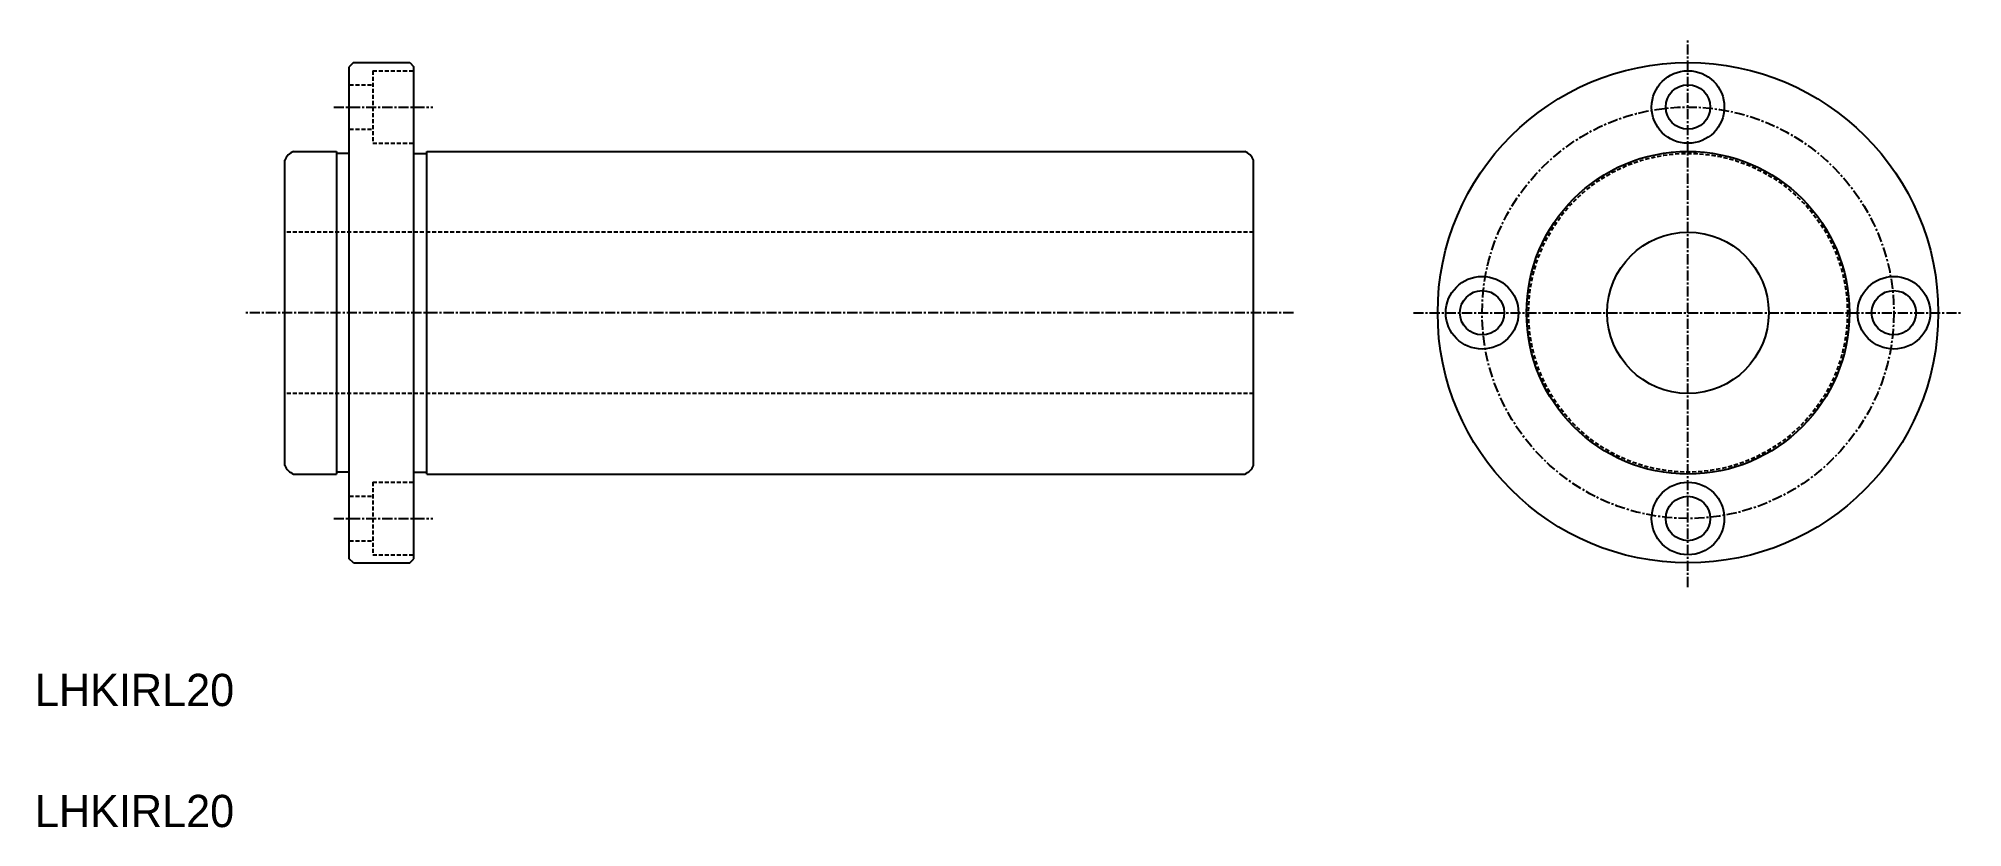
# Model space of a CAD drawing. Extents: x 200 to 438, y 133 to 231.
import ezdxf

# ---------------------------------------------------------------- set-up
doc = ezdxf.new("R2010")
doc.units = 0
doc.linetypes.add('CENTER', pattern=[2, 1.25, -0.25, 0.25, -0.25])
doc.linetypes.add('DASHED', pattern=[0.75, 0.5, -0.25])
doc.layers.get('0').update_dxf_attribs({"linetype": 'CONTINUOUS'})
doc.layers.add('CENTER', color=1, linetype='CENTER')

msp = doc.modelspace()

# ---------------------------------------------------------------- linework, layer by layer
at = {"color": 7, "linetype": 'CONTINUOUS'}
for p, q in [((239.06, 228.02), (238.56, 227.52)), ((238.56, 166.52), (238.56, 227.52)), ((239.06, 228.02), (246.06, 228.02)), ((246.06, 228.02), (246.56, 227.52)), ((246.56, 166.52), (246.56, 227.52)), ((231.65, 217.02), (236.96, 217.02)), ((236.96, 217.02), (236.96, 177.02)), ((248.16, 177.02), (248.16, 217.02)), ((248.16, 217.02), (349.47, 217.02)), ((230.56, 178.11), (230.56, 215.93)), ((238.56, 216.77), (236.96, 216.77)), ((246.56, 216.77), (248.16, 216.77)), ((350.56, 178.11), (350.56, 215.93)), ((231.65, 177.02), (236.96, 177.02)), ((238.56, 177.27), (236.96, 177.27)), ((246.56, 177.27), (248.16, 177.27)), ((248.16, 177.02), (349.47, 177.02)), ((239.06, 166.02), (238.56, 166.52)), ((239.06, 166.02), (246.06, 166.02)), ((246.06, 166.02), (246.56, 166.52))]:
    msp.add_line(p, q, dxfattribs=at)
at = {"color": 3, "linetype": 'DASHED'}
for p, q in [((241.46, 227.02), (241.46, 218.02)), ((241.46, 227.02), (246.56, 227.02)), ((238.56, 225.27), (241.46, 225.27)), ((238.56, 219.77), (241.46, 219.77)), ((241.46, 218.02), (246.56, 218.02)), ((350.56, 207.02), (230.56, 207.02)), ((350.56, 187.02), (230.56, 187.02)), ((238.56, 174.27), (241.46, 174.27)), ((241.46, 176.02), (241.46, 167.02)), ((241.46, 176.02), (246.56, 176.02)), ((238.56, 168.77), (241.46, 168.77)), ((241.46, 167.02), (246.56, 167.02))]:
    msp.add_line(p, q, dxfattribs=at)
at = {"color": 7, "linetype": 'CONTINUOUS'}
for centre, radius in [((404.37, 197.02), 31), ((404.37, 222.52), 4.5), ((404.37, 222.52), 2.75), ((404.37, 197.02), 20), ((404.37, 197.02), 10), ((378.87, 197.02), 4.5), ((429.87, 197.02), 4.5), ((378.87, 197.02), 2.75), ((429.87, 197.02), 2.75), ((404.37, 171.52), 4.5), ((404.37, 171.52), 2.75)]:
    msp.add_circle(centre, radius, dxfattribs=at)
at = {"color": 3, "linetype": 'DASHED'}
msp.add_circle((404.37, 197.02), 19.75, dxfattribs=at)
at = {"color": 7, "linetype": 'CONTINUOUS'}
for centre, start, end in [((232.41, 215.17), 112.3316, 157.6684), ((348.71, 215.17), 22.3316, 67.6684), ((232.41, 178.87), 202.3316, 247.6684), ((348.71, 178.87), 292.3316, 337.6684)]:
    msp.add_arc(centre, 2, start, end, dxfattribs=at)
at = {"layer": 'CENTER', "color": 1, "linetype": 'CENTER'}
for p, q in [((404.37, 163.02), (404.37, 231.02)), ((236.64, 222.52), (248.9, 222.52)), ((355.49, 197.02), (225.66, 197.02)), ((370.37, 197.02), (438.37, 197.02)), ((236.64, 171.52), (248.9, 171.52))]:
    msp.add_line(p, q, dxfattribs=at)
msp.add_circle((404.37, 197.02), 25.5, dxfattribs=at)

# ---------------------------------------------------------------- texts
at = {"color": 7, "linetype": 'CONTINUOUS'}
for p in [(199.62, 148.27), (199.62, 133.27)]:
    msp.add_text('LHKIRL20', height=4, dxfattribs=at).set_placement(p)

doc.saveas('drawing.dxf')
